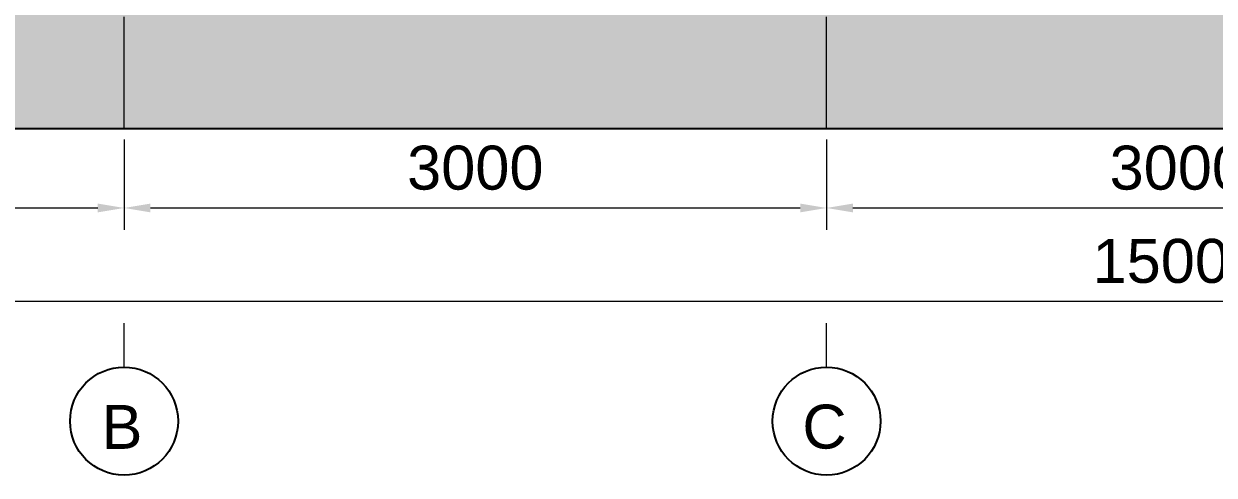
# Model space of a CAD drawing. Header units: millimetres. Extents: x 3220 to 226993, y 817 to 176024.
# Drawn here: x 98076 to 103159, y 72063 to 73989 of the extents above; entities that cross this region are included whole.
import ezdxf

# ---------------------------------------------------------------- set-up
doc = ezdxf.new("R2010")
doc.units = ezdxf.units.MM
doc.linetypes.add('AXES', pattern=[50.8, 31.75, -6.35, 6.35, -6.35])
doc.linetypes.add('CENTER', pattern=[10.16, 6.35, -1.27, 1.27, -1.27])
doc.layers.add('Axe', color=1, linetype='AXES', lineweight=9)
doc.styles.add('ARIAL_BOLD', font='arial.ttf')
doc.dimstyles.new('ECHE 75', dxfattribs={"dimscale": 75, "dimtxt": 2.5, "dimasz": 1.5, "dimexe": 1.25, "dimexo": 0.625, "dimgap": 1, "dimtad": 1, "dimdec": 0, "dimtxsty": 'ARIAL_BOLD', "dimcen": 2.5, "dimclrd": 4, "dimclre": 4, "dimclrt": 6, "dimadec": 0, "dimazin": 0, "dimtfac": 1, "dimtdec": 0, "dimtmove": 0, "dimatfit": 3, "dimfxl": 1, "dimlwd": 13, "dimlwe": 13, "dimarcsym": 0})

# ---------------------------------------------------------------- blocks, each defined once
blk = doc.blocks.new('*D545')
at = {"color": 4, "lineweight": 13, "transparency": 16777216}
for p, q in [((95504.1, 73495.5), (95504.1, 73109.7)), ((98504.1, 73495.5), (98504.1, 73109.7)), ((95616.6, 73203.4), (98391.6, 73203.4))]:
    blk.add_line(p, q, dxfattribs=at)
at = {"color": 4, "transparency": 16777216}
for points in [[(95616.6, 73222.2), (95616.6, 73184.7), (95504.1, 73203.4)], [(98391.6, 73222.2), (98391.6, 73184.7), (98504.1, 73203.4)]]:
    blk.add_solid(points, dxfattribs=at)
at = {"layer": 'Defpoints', "color": 0, "transparency": 16777216}
for p in [(95504.1, 73542.4), (98504.1, 73542.4), (98504.1, 73203.4)]:
    blk.add_point(p, dxfattribs=at)
at = {"color": 6, "transparency": 16777216, "insert": (97004.1, 73374.2), "char_height": 187.5, "attachment_point": 5, "style": 'ARIAL_BOLD'}
blk.add_mtext('3000', dxfattribs=at)
blk = doc.blocks.new('*D546')
at = {"color": 4, "lineweight": 13, "transparency": 16777216}
for p, q in [((98504.1, 73495.5), (98504.1, 73109.7)), ((101504.1, 73495.5), (101504.1, 73109.7)), ((98616.6, 73203.4), (101391.6, 73203.4))]:
    blk.add_line(p, q, dxfattribs=at)
at = {"color": 4, "transparency": 16777216}
for points in [[(98616.6, 73222.2), (98616.6, 73184.7), (98504.1, 73203.4)], [(101391.6, 73222.2), (101391.6, 73184.7), (101504.1, 73203.4)]]:
    blk.add_solid(points, dxfattribs=at)
at = {"layer": 'Defpoints', "color": 0, "transparency": 16777216}
for p in [(98504.1, 73542.4), (101504.1, 73542.4), (101504.1, 73203.4)]:
    blk.add_point(p, dxfattribs=at)
at = {"color": 6, "transparency": 16777216, "insert": (100004.1, 73374.2), "char_height": 187.5, "attachment_point": 5, "style": 'ARIAL_BOLD'}
blk.add_mtext('3000', dxfattribs=at)
blk = doc.blocks.new('*D547')
at = {"color": 4, "lineweight": 13, "transparency": 16777216}
for p, q in [((101504.1, 73495.5), (101504.1, 73109.7)), ((104504.1, 73495.5), (104504.1, 73109.7)), ((101616.6, 73203.4), (104391.6, 73203.4))]:
    blk.add_line(p, q, dxfattribs=at)
at = {"color": 4, "transparency": 16777216}
for points in [[(101616.6, 73222.2), (101616.6, 73184.7), (101504.1, 73203.4)], [(104391.6, 73222.2), (104391.6, 73184.7), (104504.1, 73203.4)]]:
    blk.add_solid(points, dxfattribs=at)
at = {"layer": 'Defpoints', "color": 0, "transparency": 16777216}
for p in [(101504.1, 73542.4), (104504.1, 73542.4), (104504.1, 73203.4)]:
    blk.add_point(p, dxfattribs=at)
at = {"color": 6, "transparency": 16777216, "insert": (103004.1, 73374.2), "char_height": 187.5, "attachment_point": 5, "style": 'ARIAL_BOLD'}
blk.add_mtext('3000', dxfattribs=at)
blk = doc.blocks.new('*D550')
at = {"color": 4, "lineweight": 13, "transparency": 16777216}
for p, q in [((95504.1, 73062.8), (95504.1, 72711.9)), ((110504.1, 73062.8), (110504.1, 72711.9)), ((95616.6, 72805.6), (110391.6, 72805.6))]:
    blk.add_line(p, q, dxfattribs=at)
at = {"color": 4, "transparency": 16777216}
for points in [[(95616.6, 72824.4), (95616.6, 72786.9), (95504.1, 72805.6)], [(110391.6, 72824.4), (110391.6, 72786.9), (110504.1, 72805.6)]]:
    blk.add_solid(points, dxfattribs=at)
at = {"layer": 'Defpoints', "color": 0, "transparency": 16777216}
for p in [(95504.1, 73109.7), (110504.1, 73109.7), (110504.1, 72805.6)]:
    blk.add_point(p, dxfattribs=at)
at = {"color": 6, "transparency": 16777216, "insert": (103004.1, 72976.4), "char_height": 187.5, "attachment_point": 5, "style": 'ARIAL_BOLD'}
blk.add_mtext('15000', dxfattribs=at)
blk = doc.blocks.new('section 6-5')
h = blk.add_hatch()
h.set_pattern_fill('AR-CONC', color=256, scale=3)
h.paths.add_polyline_path([(0, -500), (-250, -500), (-250, -4000), (0, -4000)])
h.paths.add_polyline_path([(250, -500), (0, -500), (0, -4000), (3000, -4000), (3000, -3500), (2750, -3500), (250, -3500)])
h.paths.add_polyline_path([(6000, -3500), (3000, -3500), (3000, -4000), (6000, -4000)])
h.paths.add_polyline_path([(9000, -3500), (8750, -3500), (6000, -3500), (6000, -4000), (9000, -4000)])
h.paths.add_polyline_path([(12000, -3500), (9000, -3500), (9000, -4000), (12000, -4000)])
h.paths.add_polyline_path([(15000, -3500), (12000, -3500), (12000, -4000), (15000, -4000)])
h.paths.add_polyline_path([(15000, -500), (14750, -500), (14750, -3500), (15000, -3500), (15000, -4000)])
h.paths.add_polyline_path([(15250, -500), (15000, -500), (15000, -4000), (15250, -4000)])
blk.add_lwpolyline([(-250, -500), (-250, -4000), (15250, -4000), (15250, -500)])
at = {"layer": 'Axe', "ltscale": 15}
for p, q in [((6000, -4000), (6000, 33046.2)), ((3000, -4000), (3000, 32505.5))]:
    blk.add_line(p, q, dxfattribs=at)

msp = doc.modelspace()

# ---------------------------------------------------------------- linework, layer by layer
at = {"color": 1, "linetype": 'CENTER', "lineweight": 9}
for p, q in [((98504.1, 72524.4), (98504.1, 72711.9)), ((101504.1, 72524.4), (101504.1, 72711.9))]:
    msp.add_line(p, q, dxfattribs=at)
at = {"color": 5}
for centre in [(98504.1, 72293.9), (101504.1, 72293.9)]:
    msp.add_circle(centre, 230.5, dxfattribs=at)

# ---------------------------------------------------------------- block references
msp.add_blockref('section 6-5', (95504.1, 77542.4))

# ---------------------------------------------------------------- texts
at = {"char_height": 187.5, "attachment_point": 5, "style": 'ARIAL_BOLD'}
for s, insert in [('B', (98495.3, 72269.3)), ('C', (101495.3, 72269.3))]:
    msp.add_mtext(s, dxfattribs=dict(at, insert=insert))

# ---------------------------------------------------------------- dimensions: what is measured, and where the dimension line sits
for base, p1, p2, picture, middle in [((98504.1, 73203.4), (95504.1, 73542.4), (98504.1, 73542.4), '*D545', (97004.1, 73374.2)), ((101504.1, 73203.4), (98504.1, 73542.4), (101504.1, 73542.4), '*D546', (100004.1, 73374.2)), ((104504.1, 73203.4), (101504.1, 73542.4), (104504.1, 73542.4), '*D547', (103004.1, 73374.2)), ((110504.1, 72805.6), (95504.1, 73109.7), (110504.1, 73109.7), '*D550', (103004.1, 72976.4))]:
    dim = msp.add_linear_dim(base=base, p1=p1, p2=p2, dimstyle='ECHE 75')
    dim.commit()
    dim.dimension.update_dxf_attribs({"geometry": picture, "text_midpoint": middle})

doc.saveas('drawing.dxf')
